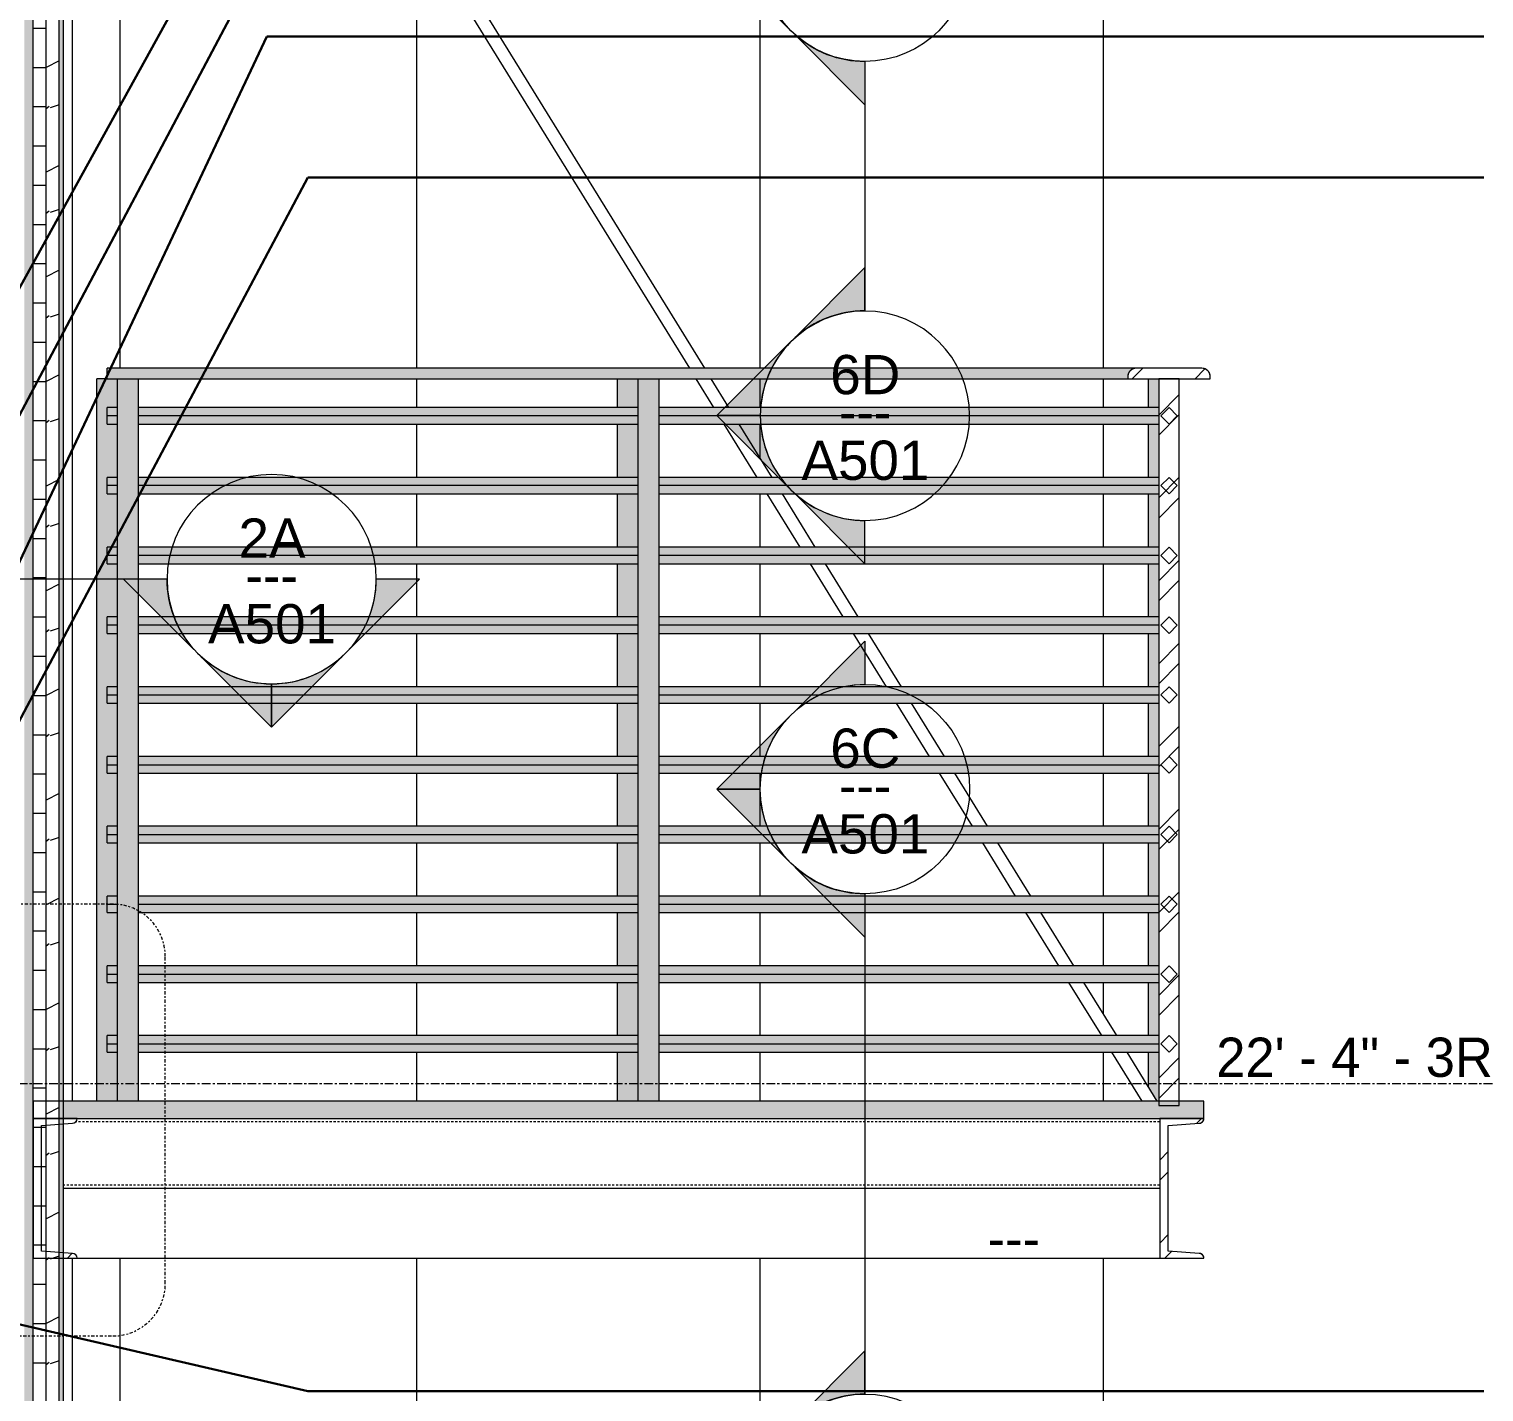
# Model space of a CAD drawing. Header units: inches. Extents: x 9847 to 10833, y -183 to 465.
# Drawn here: x 10506.2 to 10589.6, y 250.3 to 328.4 of the extents above; entities that cross this region are included whole.
import ezdxf

# ---------------------------------------------------------------- set-up
doc = ezdxf.new("R2010")
doc.units = ezdxf.units.IN
doc.header["$MEASUREMENT"] = 0
for name, pattern in [('Dash Dot 3_16_', [0.3125, 0.1875, -0.0625, 0, -0.0625]), ('Grid Line 1_2_', [0.875, 0.5, -0.125, 0.125, -0.125]), ('Hidden 1_8_', [0.1875, 0.125, -0.0625])]:
    doc.linetypes.add(name, pattern=pattern)
for name, color, linetype, lineweight in [('A-ANNO-SYMB', 150, 'Continuous', 9), ('A-ANNO-SYMB-1', 150, 'Dash Dot 3_16_', 9), ('A-FLOR-3', 192, 'Continuous', 9), ('A-FLOR-4', 55, 'Continuous', 9), ('A-FLOR-9', 23, 'Continuous', 18), ('A-FLOR-HRAL', 11, 'Continuous', 9), ('A-FLOR-HRAL-1', 55, 'Continuous', 9), ('A-FLOR-HRAL-2', 7, 'Continuous', 9), ('A-FLOR-HRAL-3', 9, 'Continuous', 9), ('A-FLOR-LEVL', 51, 'Continuous', 9), ('A-FLOR-LEVL-1', 51, 'Grid Line 1_2_', 9), ('A-GLAZ-CWMG-1', 55, 'Continuous', 9), ('A-WALL-1', 251, 'Continuous', 5), ('A-WALL-3', 55, 'Continuous', 9), ('A-WALL-5', 113, 'Continuous', 9), ('A-WALL-PATT-1', 55, 'Continuous', 9), ('A-WALL-PATT-2', 252, 'Continuous', 9), ('G-ANNO-SYMB', 111, 'Continuous', 9), ('G-ANNO-TEXT', 231, 'Continuous', 30), ('S-BEAM-1', 55, 'Continuous', 9), ('S-BEAM-5', 55, 'Hidden 1_8_', 9)]:
    doc.layers.add(name, color=color, linetype=linetype, lineweight=lineweight)
doc.styles.add('Arial', font='arial.ttf', dxfattribs={"height": 2.25})
doc.styles.add('Century Gothic', font='ufonts.com_century-gothic.ttf', dxfattribs={"height": 2.25})
pattern_1 = [(45, (11771.651, 72), (-2.375879, 2.375879), []), (45, (11771.651, 75.6), (-2.375879, 2.375879), [])]

# ---------------------------------------------------------------- blocks, each defined once
blk = doc.blocks.new('Rectangular Mullion - Profile_Polycarbonate_right-3296924-WALL SECTION - COURTYARD - WEST WALL - AT BALCONY')
at = {"layer": 'A-GLAZ-CWMG-1'}
for p, q in [((10851.389, 347.501), (10851.389, 267)), ((10854.139, 309), (10854.139, 347.501)), ((10851.389, 258), (10851.389, 237.25)), ((10854.139, 231.861), (10854.139, 258)), ((10851.389, 230.75), (10851.389, 228)), ((10854.139, 228), (10854.139, 230.435)), ((10854.139, 228), (10851.389, 228))]:
    blk.add_line(p, q, dxfattribs=at)
blk = doc.blocks.new('Railing - Baluster_01-2700443-WALL SECTION - COURTYARD - WEST WALL - AT BALCONY')
at = {"layer": 'A-FLOR-HRAL-3'}
h = blk.add_hatch(color=256, dxfattribs=at)
h.paths.add_polyline_path([(10882.652, 267), (10883.833, 267), (10883.833, 269.803), (10882.652, 269.803)], flags=0)
h.paths.add_polyline_path([(10883.833, 270.75), (10883.833, 273.803), (10882.652, 273.803), (10882.652, 270.75)], flags=0)
h.paths.add_polyline_path([(10882.652, 274.75), (10883.833, 274.75), (10883.833, 277.803), (10882.652, 277.803)], flags=0)
h.paths.add_polyline_path([(10882.652, 278.75), (10883.833, 278.75), (10883.833, 281.803), (10882.652, 281.803)], flags=0)
h.paths.add_polyline_path([(10882.652, 282.75), (10883.833, 282.75), (10883.833, 285.803), (10882.652, 285.803)], flags=0)
h.paths.add_polyline_path([(10883.833, 286.75), (10883.833, 289.803), (10882.652, 289.803), (10882.652, 286.75)], flags=0)
h.paths.add_polyline_path([(10882.652, 290.75), (10883.833, 290.75), (10883.833, 293.803), (10882.652, 293.803)], flags=0)
h.paths.add_polyline_path([(10882.652, 294.75), (10883.833, 294.75), (10883.833, 297.803), (10882.652, 297.803)], flags=0)
h.paths.add_polyline_path([(10882.652, 298.75), (10883.833, 298.75), (10883.833, 301.803), (10882.652, 301.803), (10882.652, 299.502)], flags=0)
h.paths.add_polyline_path([(10882.652, 302.75), (10883.833, 302.75), (10883.833, 305.803), (10882.652, 305.803), (10882.652, 304.341)], flags=0)
h.paths.add_polyline_path([(10882.652, 306.75), (10883.833, 306.75), (10883.833, 308.405), (10882.652, 308.405)], flags=0)
at = {"layer": 'A-FLOR-HRAL-1'}
for p, q in [((10882.652, 306.75), (10882.652, 308.405)), ((10882.652, 302.75), (10882.652, 305.803)), ((10882.652, 298.75), (10882.652, 301.803)), ((10882.652, 294.75), (10882.652, 297.803)), ((10882.652, 290.75), (10882.652, 293.803)), ((10882.652, 286.75), (10882.652, 289.803)), ((10882.652, 282.75), (10882.652, 285.803)), ((10882.652, 278.75), (10882.652, 281.803)), ((10882.652, 274.75), (10882.652, 277.803)), ((10882.652, 270.75), (10882.652, 273.803)), ((10882.652, 267), (10882.652, 269.803))]:
    blk.add_line(p, q, dxfattribs=at)
blk = doc.blocks.new('Railing - Baluster_01-V16-WALL SECTION - COURTYARD - WEST WALL - AT BALCONY')
at = {"layer": 'A-FLOR-HRAL-3'}
h = blk.add_hatch(color=256, dxfattribs=at)
h.paths.add_polyline_path([(10913.601, 267), (10913.687, 267), (10913.687, 269.803), (10913.096, 269.803), (10913.096, 267.818), (10913.562, 267.064)], flags=0)
h.paths.add_polyline_path([(10913.096, 270.75), (10913.687, 270.75), (10913.687, 273.803), (10913.096, 273.803)], flags=0)
h.paths.add_polyline_path([(10913.562, 274.75), (10913.687, 274.75), (10913.687, 277.803), (10913.096, 277.803), (10913.096, 274.75), (10913.511, 274.75)], flags=0)
h.paths.add_polyline_path([(10913.096, 278.75), (10913.687, 278.75), (10913.687, 281.803), (10913.096, 281.803), (10913.096, 280.146)], flags=0)
h.paths.add_polyline_path([(10913.096, 282.75), (10913.687, 282.75), (10913.687, 285.803), (10913.096, 285.803)], flags=0)
h.paths.add_polyline_path([(10913.687, 286.75), (10913.687, 289.803), (10913.096, 289.803), (10913.096, 286.75)], flags=0)
h.paths.add_polyline_path([(10913.687, 290.75), (10913.687, 293.803), (10913.096, 293.803), (10913.096, 290.75)], flags=0)
h.paths.add_polyline_path([(10913.096, 294.75), (10913.687, 294.75), (10913.687, 297.803), (10913.096, 297.803)], flags=0)
h.paths.add_polyline_path([(10913.687, 298.75), (10913.687, 301.803), (10913.096, 301.803), (10913.096, 298.75)], flags=0)
h.paths.add_polyline_path([(10913.096, 302.75), (10913.687, 302.75), (10913.687, 305.803), (10913.096, 305.803), (10913.096, 304.341)], flags=0)
h.paths.add_polyline_path([(10913.687, 306.75), (10913.687, 308.405), (10913.096, 308.405), (10913.096, 306.75), (10913.315, 306.75)], flags=0)
at = {"layer": 'A-FLOR-HRAL-1'}
for p, q in [((10913.096, 306.76), (10913.096, 308.405)), ((10913.096, 302.75), (10913.096, 305.803)), ((10913.096, 298.75), (10913.096, 301.803)), ((10913.096, 294.75), (10913.096, 297.803)), ((10913.096, 290.75), (10913.096, 293.803)), ((10913.096, 286.75), (10913.096, 289.803)), ((10913.096, 282.75), (10913.096, 285.803)), ((10913.096, 278.75), (10913.096, 281.803)), ((10913.096, 274.75), (10913.096, 277.803)), ((10913.096, 270.75), (10913.096, 273.803)), ((10913.096, 267.818), (10913.096, 269.803))]:
    blk.add_line(p, q, dxfattribs=at)
blk = doc.blocks.new('Railing - Baluster_01-V17-WALL SECTION - COURTYARD - WEST WALL - AT BALCONY')
at = {"layer": 'A-FLOR-HRAL-3'}
blk.add_hatch(color=256, dxfattribs=at).paths.add_polyline_path([(10853.389, 267), (10853.98, 267), (10853.98, 269.803), (10853.389, 269.803), (10853.389, 270.75), (10853.98, 270.75), (10853.98, 273.803), (10853.389, 273.803), (10853.389, 274.75), (10853.98, 274.75), (10853.98, 277.803), (10853.389, 277.803), (10853.389, 278.75), (10853.98, 278.75), (10853.98, 281.803), (10853.389, 281.803), (10853.389, 282.75), (10853.98, 282.75), (10853.98, 285.803), (10853.389, 285.803), (10853.389, 286.75), (10853.98, 286.75), (10853.98, 289.803), (10853.389, 289.803), (10853.389, 290.75), (10853.98, 290.75), (10853.98, 293.803), (10853.389, 293.803), (10853.389, 294.75), (10853.98, 294.75), (10853.98, 297.803), (10853.389, 297.803), (10853.389, 298.75), (10853.98, 298.75), (10853.98, 301.803), (10853.389, 301.803), (10853.389, 302.75), (10853.98, 302.75), (10853.98, 305.803), (10853.389, 305.803), (10853.389, 306.75), (10853.98, 306.76), (10853.98, 308.405), (10852.799, 308.405), (10852.799, 267)], flags=0)
at = {"layer": 'A-FLOR-HRAL-1'}
for p in [(10852.799, 267), (10853.389, 308.405)]:
    blk.add_line(p, (10852.799, 308.405), dxfattribs=at)
blk = doc.blocks.new('Railing - Railing-3282643-WALL SECTION - COURTYARD - WEST WALL - AT BALCONY')
at = {"layer": 'A-FLOR-HRAL-2'}
h = blk.add_hatch(color=256, dxfattribs=at)
h.paths.add_polyline_path([(10911.915, 308.528), (10912.048, 308.855), (10911.975, 308.755), (10911.93, 308.641)], flags=0)
h.paths.add_polyline_path([(10916.639, 308.528), (10916.623, 308.65), (10916.576, 308.764), (10916.501, 308.862), (10916.589, 308.65)], flags=0)
h.paths.add_polyline_path([(10912.053, 308.862), (10912.38, 308.999), (10912.258, 308.981), (10912.145, 308.932)], flags=0)
h.paths.add_polyline_path([(10916.501, 308.862), (10916.403, 308.937), (10916.289, 308.984), (10916.206, 308.984), (10916.32, 308.937)], flags=0)
at = {"layer": 'A-FLOR-HRAL-1'}
blk.add_open_spline([(10916.639, 308.528), (10916.639, 308.569), (10916.631, 308.631), (10916.605, 308.709), (10916.577, 308.764), (10916.549, 308.807), (10916.522, 308.839), (10916.494, 308.869), (10916.455, 308.903), (10916.412, 308.932), (10916.376, 308.952), (10916.338, 308.969), (10916.27, 308.992), (10916.209, 309), (10916.167, 309)], degree=3, knots=[0, 0, 0, 0, 0.166667, 0.25, 0.333333, 0.416667, 0.458333, 0.5, 0.583333, 0.666667, 0.708333, 0.75, 0.833333, 1, 1, 1, 1], dxfattribs=at)
for name in ['Railing - Baluster_01-V17-WALL SECTION - COURTYARD - WEST WALL - AT BALCONY', 'Railing - Baluster_01-2700443-WALL SECTION - COURTYARD - WEST WALL - AT BALCONY', 'Railing - Baluster_01-V16-WALL SECTION - COURTYARD - WEST WALL - AT BALCONY']:
    blk.add_blockref(name, (0, 0))
blk = doc.blocks.new('Railing - Baluster_01-V18-WALL SECTION - COURTYARD - WEST WALL - AT BALCONY')
at = {"layer": 'A-FLOR-HRAL-3'}
blk.add_hatch(color=256, dxfattribs=at).paths.add_polyline_path([(10853.98, 267), (10855.161, 267), (10855.161, 308.405), (10853.98, 308.405), (10853.98, 270.468)], flags=0)
at = {"layer": 'A-FLOR-HRAL-1'}
for p, q in [((10853.98, 267), (10853.98, 308.405)), ((10855.161, 308.405), (10855.161, 267))]:
    blk.add_line(p, q, dxfattribs=at)
blk = doc.blocks.new('Railing - Baluster_01-V19-WALL SECTION - COURTYARD - WEST WALL - AT BALCONY')
at = {"layer": 'A-FLOR-HRAL'}
h = blk.add_hatch(dxfattribs=at)
h.set_pattern_fill('FP_50', color=256, style=0, pattern_type=2)
h.set_pattern_definition(pattern_1)
h.paths.add_polyline_path([(10914.868, 267), (10914.868, 308.405), (10913.687, 308.405), (10913.687, 267), (10914.106, 267)], flags=0)
for p, q in [((10913.687, 308.405), (10913.687, 266.75)), ((10914.868, 308.405), (10913.687, 308.405)), ((10914.868, 266.75), (10914.868, 308.405)), ((10913.687, 266.75), (10914.868, 266.75))]:
    blk.add_line(p, q, dxfattribs=at)
blk = doc.blocks.new('Railing - Railing-3282816-WALL SECTION - COURTYARD - WEST WALL - AT BALCONY')
at = {"layer": 'A-FLOR-HRAL'}
h = blk.add_hatch(dxfattribs=at)
h.set_pattern_fill('FP_50', color=256, style=0, pattern_type=2)
h.set_pattern_definition(pattern_1)
h.paths.add_polyline_path([(10916.639, 308.405), (10916.639, 308.528), (10916.501, 308.862), (10916.167, 309), (10912.385, 308.999), (10912.051, 308.855), (10911.915, 308.528), (10911.915, 308.405), (10914.868, 308.405)], flags=0)
at = {"layer": 'A-FLOR-HRAL-2'}
for points in [[(10911.915, 308.528), (10911.931, 308.65), (10911.978, 308.764), (10912.053, 308.862), (10912.151, 308.937), (10912.265, 308.984), (10912.387, 309), (10853.389, 309), (10853.389, 308.528), (10911.247, 308.528)], [(10887.429, 308.405), (10911.915, 308.405), (10911.915, 308.528), (10853.389, 308.528), (10853.389, 308.405), (10887.367, 308.405)]]:
    blk.add_hatch(color=256, dxfattribs=at).paths.add_polyline_path(points, flags=0)
h = blk.add_hatch(color=256, dxfattribs=at)
h.paths.add_polyline_path([(10855.161, 306.277), (10883.833, 306.277), (10883.833, 306.75), (10855.161, 306.75)], flags=0)
h.paths.add_polyline_path([(10853.389, 306.277), (10853.98, 306.277), (10853.98, 306.75), (10853.389, 306.75)], flags=0)
h.paths.add_polyline_path([(10913.687, 306.277), (10913.687, 306.75), (10885.014, 306.75), (10885.014, 306.277), (10913.315, 306.277)], flags=0)
h = blk.add_hatch(color=256, dxfattribs=at)
h.paths.add_polyline_path([(10913.315, 305.803), (10913.687, 305.803), (10913.687, 306.277), (10885.014, 306.277), (10885.014, 305.803), (10913.096, 305.803)], flags=0)
h.paths.add_polyline_path([(10853.389, 305.803), (10853.98, 305.803), (10853.98, 306.277), (10853.389, 306.277)], flags=0)
h.paths.add_polyline_path([(10856.018, 305.803), (10883.833, 305.803), (10883.833, 306.277), (10855.161, 306.277), (10855.161, 305.803)], flags=0)
h = blk.add_hatch(color=256, dxfattribs=at)
h.paths.add_polyline_path([(10891.813, 302.277), (10913.687, 302.277), (10913.687, 302.75), (10885.014, 302.75), (10885.014, 302.277), (10891.808, 302.277)], flags=0)
h.paths.add_polyline_path([(10853.98, 302.277), (10853.98, 302.75), (10853.389, 302.75), (10853.389, 302.277)], flags=0)
h.paths.add_polyline_path([(10860.11, 302.277), (10883.833, 302.277), (10883.833, 302.75), (10855.161, 302.75), (10855.161, 302.277)], flags=0)
h = blk.add_hatch(color=256, dxfattribs=at)
h.paths.add_polyline_path([(10892.106, 301.803), (10913.687, 301.803), (10913.687, 302.277), (10885.014, 302.277), (10885.014, 301.803), (10892.1, 301.803)], flags=0)
h.paths.add_polyline_path([(10853.389, 301.803), (10853.98, 301.803), (10853.98, 302.277), (10853.389, 302.277)], flags=0)
h.paths.add_polyline_path([(10860.11, 301.803), (10883.833, 301.803), (10883.833, 302.277), (10855.161, 302.277), (10855.161, 301.803)], flags=0)
h = blk.add_hatch(color=256, dxfattribs=at)
h.paths.add_polyline_path([(10893.695, 298.277), (10913.687, 298.277), (10913.687, 298.75), (10885.014, 298.75), (10885.014, 298.277), (10893.623, 298.277)], flags=0)
h.paths.add_polyline_path([(10853.98, 298.277), (10853.98, 298.75), (10853.389, 298.75), (10853.389, 298.277)], flags=0)
h.paths.add_polyline_path([(10860.11, 298.277), (10883.833, 298.277), (10883.833, 298.75), (10855.161, 298.75), (10855.161, 298.277)], flags=0)
h = blk.add_hatch(color=256, dxfattribs=at)
h.paths.add_polyline_path([(10893.988, 297.803), (10913.687, 297.803), (10913.687, 298.277), (10885.014, 298.277), (10885.014, 297.803), (10893.915, 297.803)], flags=0)
h.paths.add_polyline_path([(10853.389, 297.803), (10853.98, 297.803), (10853.98, 298.277), (10853.389, 298.277)], flags=0)
h.paths.add_polyline_path([(10860.11, 297.803), (10883.833, 297.803), (10883.833, 298.277), (10855.161, 298.277), (10855.161, 297.803)], flags=0)
h = blk.add_hatch(color=256, dxfattribs=at)
h.paths.add_polyline_path([(10896.17, 294.277), (10913.687, 294.277), (10913.687, 294.75), (10885.014, 294.75), (10885.014, 294.277), (10896.093, 294.277)], flags=0)
h.paths.add_polyline_path([(10853.389, 294.277), (10853.98, 294.277), (10853.98, 294.75), (10853.389, 294.75)], flags=0)
h.paths.add_polyline_path([(10860.11, 294.277), (10883.833, 294.277), (10883.833, 294.75), (10855.161, 294.75), (10855.161, 294.277)], flags=0)
h = blk.add_hatch(color=256, dxfattribs=at)
h.paths.add_polyline_path([(10896.463, 293.803), (10913.687, 293.803), (10913.687, 294.277), (10885.014, 294.277), (10885.014, 293.803), (10896.386, 293.803)], flags=0)
h.paths.add_polyline_path([(10853.98, 293.803), (10853.98, 294.277), (10853.389, 294.277), (10853.389, 293.803)], flags=0)
h.paths.add_polyline_path([(10860.11, 293.803), (10883.833, 293.803), (10883.833, 294.277), (10855.161, 294.277), (10855.161, 293.803)], flags=0)
h = blk.add_hatch(color=256, dxfattribs=at)
h.paths.add_polyline_path([(10898.645, 290.277), (10913.687, 290.277), (10913.687, 290.75), (10885.014, 290.75), (10885.014, 290.277), (10898.564, 290.277)], flags=0)
h.paths.add_polyline_path([(10853.98, 290.277), (10853.98, 290.75), (10853.389, 290.75), (10853.389, 290.277)], flags=0)
h.paths.add_polyline_path([(10860.11, 290.277), (10883.833, 290.277), (10883.833, 290.75), (10855.161, 290.75), (10855.161, 290.277)], flags=0)
h = blk.add_hatch(color=256, dxfattribs=at)
h.paths.add_polyline_path([(10855.161, 289.803), (10883.833, 289.803), (10883.833, 290.277), (10855.161, 290.277), (10855.161, 289.824)], flags=0)
h.paths.add_polyline_path([(10913.687, 289.803), (10913.687, 290.277), (10885.014, 290.277), (10885.014, 289.803), (10913.096, 289.803)], flags=0)
h.paths.add_polyline_path([(10853.389, 289.803), (10853.98, 289.803), (10853.98, 290.277), (10853.389, 290.277), (10853.389, 289.824)], flags=0)
h = blk.add_hatch(color=256, dxfattribs=at)
h.paths.add_polyline_path([(10901.119, 286.277), (10913.687, 286.277), (10913.687, 286.75), (10885.014, 286.75), (10885.014, 286.277), (10901.034, 286.277)], flags=0)
h.paths.add_polyline_path([(10853.98, 286.277), (10853.98, 286.75), (10853.389, 286.75), (10853.389, 286.277)], flags=0)
h.paths.add_polyline_path([(10860.11, 286.277), (10883.833, 286.277), (10883.833, 286.75), (10855.161, 286.75), (10855.161, 286.277)], flags=0)
h = blk.add_hatch(color=256, dxfattribs=at)
h.paths.add_polyline_path([(10901.412, 285.803), (10913.687, 285.803), (10913.687, 286.277), (10885.014, 286.277), (10885.014, 285.803), (10901.327, 285.803)], flags=0)
h.paths.add_polyline_path([(10853.389, 285.803), (10853.98, 285.803), (10853.98, 286.277), (10853.389, 286.277)], flags=0)
h.paths.add_polyline_path([(10860.11, 285.803), (10883.833, 285.803), (10883.833, 286.277), (10855.161, 286.277), (10855.161, 285.803)], flags=0)
h = blk.add_hatch(color=256, dxfattribs=at)
h.paths.add_polyline_path([(10913.096, 282.277), (10913.687, 282.277), (10913.687, 282.75), (10885.014, 282.75), (10885.014, 282.277), (10909.223, 282.277)], flags=0)
h.paths.add_polyline_path([(10855.161, 282.277), (10883.833, 282.277), (10883.833, 282.75), (10855.161, 282.75)], flags=0)
h.paths.add_polyline_path([(10853.98, 282.277), (10853.98, 282.75), (10853.389, 282.75), (10853.389, 282.277)], flags=0)
h = blk.add_hatch(color=256, dxfattribs=at)
h.paths.add_polyline_path([(10913.687, 281.803), (10913.687, 282.277), (10885.014, 282.277), (10885.014, 281.803), (10913.096, 281.803)], flags=0)
h.paths.add_polyline_path([(10855.161, 281.803), (10883.833, 281.803), (10883.833, 282.277), (10855.161, 282.277)], flags=0)
h.paths.add_polyline_path([(10853.389, 281.803), (10853.98, 281.803), (10853.98, 282.277), (10853.389, 282.277)], flags=0)
h = blk.add_hatch(color=256, dxfattribs=at)
h.paths.add_polyline_path([(10906.069, 278.277), (10913.687, 278.277), (10913.687, 278.75), (10885.014, 278.75), (10885.014, 278.277), (10905.975, 278.277)], flags=0)
h.paths.add_polyline_path([(10853.389, 278.277), (10853.98, 278.277), (10853.98, 278.75), (10853.389, 278.75)], flags=0)
h.paths.add_polyline_path([(10860.11, 278.277), (10883.833, 278.277), (10883.833, 278.75), (10855.161, 278.75), (10855.161, 278.277)], flags=0)
h = blk.add_hatch(color=256, dxfattribs=at)
h.paths.add_polyline_path([(10913.096, 277.803), (10913.687, 277.803), (10913.687, 278.277), (10885.014, 278.277), (10885.014, 277.803), (10909.223, 277.803)], flags=0)
h.paths.add_polyline_path([(10855.161, 277.803), (10883.833, 277.803), (10883.833, 278.277), (10855.161, 278.277)], flags=0)
h.paths.add_polyline_path([(10853.389, 277.803), (10853.98, 277.803), (10853.98, 278.277), (10853.389, 278.277)], flags=0)
h = blk.add_hatch(color=256, dxfattribs=at)
h.paths.add_polyline_path([(10909.092, 274.277), (10913.687, 274.277), (10913.687, 274.75), (10885.014, 274.75), (10885.014, 274.277), (10909.088, 274.277)], flags=0)
h.paths.add_polyline_path([(10853.98, 274.277), (10853.98, 274.75), (10853.389, 274.75), (10853.389, 274.277)], flags=0)
h.paths.add_polyline_path([(10860.11, 274.277), (10883.833, 274.277), (10883.833, 274.75), (10855.161, 274.75), (10855.161, 274.277)], flags=0)
h = blk.add_hatch(color=256, dxfattribs=at)
h.paths.add_polyline_path([(10909.263, 273.803), (10913.687, 273.803), (10913.687, 274.277), (10885.014, 274.277), (10885.014, 273.803), (10909.223, 273.803)], flags=0)
h.paths.add_polyline_path([(10853.389, 273.803), (10853.98, 273.803), (10853.98, 274.277), (10853.389, 274.277)], flags=0)
h.paths.add_polyline_path([(10860.11, 273.803), (10883.833, 273.803), (10883.833, 274.277), (10855.161, 274.277), (10855.161, 273.803)], flags=0)
h = blk.add_hatch(color=256, dxfattribs=at)
h.paths.add_polyline_path([(10911.353, 270.277), (10913.687, 270.277), (10913.687, 270.75), (10885.014, 270.75), (10885.014, 270.277), (10911.251, 270.277)], flags=0)
h.paths.add_polyline_path([(10853.389, 270.277), (10853.98, 270.277), (10853.98, 270.75), (10853.389, 270.75), (10853.389, 270.468)], flags=0)
h.paths.add_polyline_path([(10860.11, 270.277), (10883.833, 270.277), (10883.833, 270.75), (10855.161, 270.75), (10855.161, 270.277)], flags=0)
h = blk.add_hatch(color=256, dxfattribs=at)
h.paths.add_polyline_path([(10913.687, 269.803), (10913.687, 270.277), (10885.014, 270.277), (10885.014, 269.803), (10913.315, 269.803)], flags=0)
h.paths.add_polyline_path([(10853.389, 269.803), (10853.98, 269.803), (10853.98, 270.277), (10853.389, 270.277)], flags=0)
h.paths.add_polyline_path([(10860.11, 269.803), (10883.833, 269.803), (10883.833, 270.277), (10855.161, 270.277), (10855.161, 269.803)], flags=0)
at = {"layer": 'A-FLOR-HRAL'}
for p, q in [((10916.167, 309), (10912.387, 309)), ((10911.915, 308.528), (10911.915, 308.405)), ((10911.915, 308.405), (10916.639, 308.405)), ((10916.639, 308.405), (10916.639, 308.528)), ((10914.277, 306.75), (10913.804, 306.277)), ((10913.804, 306.277), (10914.277, 305.803)), ((10914.75, 306.277), (10914.277, 306.75)), ((10914.277, 305.803), (10914.75, 306.277)), ((10914.277, 302.75), (10913.804, 302.277)), ((10913.804, 302.277), (10914.277, 301.803)), ((10914.75, 302.277), (10914.277, 302.75)), ((10914.277, 301.803), (10914.75, 302.277)), ((10914.277, 298.75), (10913.804, 298.277)), ((10914.75, 298.277), (10914.277, 298.75)), ((10913.804, 298.277), (10914.277, 297.803)), ((10914.277, 297.803), (10914.75, 298.277)), ((10914.277, 294.75), (10913.804, 294.277)), ((10914.75, 294.277), (10914.277, 294.75)), ((10913.804, 294.277), (10914.277, 293.803)), ((10914.277, 293.803), (10914.75, 294.277)), ((10914.277, 290.75), (10913.804, 290.277)), ((10914.75, 290.277), (10914.277, 290.75)), ((10913.804, 290.277), (10914.277, 289.803)), ((10914.277, 289.803), (10914.75, 290.277)), ((10914.277, 286.75), (10913.804, 286.277)), ((10913.804, 286.277), (10914.277, 285.803)), ((10914.75, 286.277), (10914.277, 286.75)), ((10914.277, 285.803), (10914.75, 286.277)), ((10914.277, 282.75), (10913.804, 282.277)), ((10913.804, 282.277), (10914.277, 281.803)), ((10914.75, 282.277), (10914.277, 282.75)), ((10914.277, 281.803), (10914.75, 282.277)), ((10914.277, 278.75), (10913.804, 278.277)), ((10914.75, 278.277), (10914.277, 278.75)), ((10913.804, 278.277), (10914.277, 277.803)), ((10914.277, 277.803), (10914.75, 278.277)), ((10914.277, 274.75), (10913.804, 274.277)), ((10914.75, 274.277), (10914.277, 274.75)), ((10913.804, 274.277), (10914.277, 273.803)), ((10914.277, 273.803), (10914.75, 274.277)), ((10914.277, 270.75), (10913.804, 270.277)), ((10913.804, 270.277), (10914.277, 269.803)), ((10914.75, 270.277), (10914.277, 270.75)), ((10914.277, 269.803), (10914.75, 270.277))]:
    blk.add_line(p, q, dxfattribs=at)
for centre, start, end in [((10912.387, 308.528), 90, 180), ((10916.167, 308.528), 0, 90)]:
    blk.add_arc(centre, 0.472, start, end, dxfattribs=at)
at = {"layer": 'A-FLOR-HRAL-1'}
for p, q in [((10912.387, 309), (10853.389, 309)), ((10853.389, 308.528), (10853.389, 309)), ((10853.389, 308.405), (10853.389, 308.528)), ((10853.389, 308.405), (10911.915, 308.405)), ((10853.98, 306.75), (10853.389, 306.75)), ((10853.389, 306.277), (10853.389, 306.75)), ((10853.98, 306.277), (10853.389, 306.277)), ((10853.389, 305.803), (10853.389, 306.277)), ((10883.833, 306.75), (10855.161, 306.75)), ((10883.833, 306.277), (10855.161, 306.277)), ((10913.687, 306.75), (10885.014, 306.75)), ((10913.687, 306.277), (10885.014, 306.277)), ((10853.389, 305.803), (10853.98, 305.803)), ((10855.161, 305.803), (10883.833, 305.803)), ((10885.014, 305.803), (10913.687, 305.803)), ((10853.98, 302.75), (10853.389, 302.75)), ((10853.389, 302.277), (10853.389, 302.75)), ((10853.98, 302.277), (10853.389, 302.277)), ((10853.389, 301.803), (10853.389, 302.277)), ((10883.833, 302.75), (10855.161, 302.75)), ((10883.833, 302.277), (10855.161, 302.277)), ((10913.687, 302.75), (10885.014, 302.75)), ((10913.687, 302.277), (10885.014, 302.277)), ((10853.389, 301.803), (10853.98, 301.803)), ((10855.161, 301.803), (10883.833, 301.803)), ((10885.014, 301.803), (10913.687, 301.803)), ((10853.98, 298.75), (10853.389, 298.75)), ((10853.389, 298.277), (10853.389, 298.75)), ((10883.833, 298.75), (10855.161, 298.75)), ((10913.687, 298.75), (10885.014, 298.75)), ((10853.98, 298.277), (10853.389, 298.277)), ((10853.389, 297.803), (10853.389, 298.277)), ((10853.389, 297.803), (10853.98, 297.803)), ((10883.833, 298.277), (10855.161, 298.277)), ((10855.161, 297.803), (10883.833, 297.803)), ((10913.687, 298.277), (10885.014, 298.277)), ((10885.014, 297.803), (10913.687, 297.803)), ((10853.98, 294.75), (10853.389, 294.75)), ((10853.389, 294.277), (10853.389, 294.75)), ((10883.833, 294.75), (10855.161, 294.75)), ((10913.687, 294.75), (10885.014, 294.75)), ((10853.98, 294.277), (10853.389, 294.277)), ((10853.389, 293.803), (10853.389, 294.277)), ((10853.389, 293.803), (10853.98, 293.803)), ((10883.833, 294.277), (10855.161, 294.277)), ((10855.161, 293.803), (10883.833, 293.803)), ((10913.687, 294.277), (10885.014, 294.277)), ((10885.014, 293.803), (10913.687, 293.803)), ((10853.98, 290.75), (10853.389, 290.75)), ((10853.389, 290.277), (10853.389, 290.75)), ((10883.833, 290.75), (10855.161, 290.75)), ((10913.687, 290.75), (10885.014, 290.75)), ((10853.389, 290.277), (10853.98, 290.277)), ((10853.389, 289.803), (10853.389, 290.277)), ((10853.389, 289.803), (10853.98, 289.803)), ((10855.161, 290.277), (10883.833, 290.277)), ((10855.161, 289.803), (10883.833, 289.803)), ((10885.014, 290.277), (10913.687, 290.277)), ((10885.014, 289.803), (10913.687, 289.803)), ((10853.98, 286.75), (10853.389, 286.75)), ((10853.389, 286.277), (10853.389, 286.75)), ((10853.389, 286.277), (10853.98, 286.277)), ((10853.389, 285.803), (10853.389, 286.277)), ((10883.833, 286.75), (10855.161, 286.75)), ((10855.161, 286.277), (10883.833, 286.277)), ((10913.687, 286.75), (10885.014, 286.75)), ((10885.014, 286.277), (10913.687, 286.277)), ((10853.389, 285.803), (10853.98, 285.803)), ((10855.161, 285.803), (10883.833, 285.803)), ((10885.014, 285.803), (10913.687, 285.803)), ((10853.98, 282.75), (10853.389, 282.75)), ((10853.389, 282.277), (10853.389, 282.75)), ((10853.389, 282.277), (10853.98, 282.277)), ((10853.389, 281.803), (10853.389, 282.277)), ((10883.833, 282.75), (10855.161, 282.75)), ((10855.161, 282.277), (10883.833, 282.277)), ((10913.687, 282.75), (10885.014, 282.75)), ((10885.014, 282.277), (10913.687, 282.277)), ((10853.389, 281.803), (10853.98, 281.803)), ((10855.161, 281.803), (10883.833, 281.803)), ((10885.014, 281.803), (10913.687, 281.803)), ((10853.98, 278.75), (10853.389, 278.75)), ((10853.389, 278.277), (10853.389, 278.75)), ((10883.833, 278.75), (10855.161, 278.75)), ((10913.687, 278.75), (10885.014, 278.75)), ((10853.389, 278.277), (10853.98, 278.277)), ((10853.389, 277.803), (10853.389, 278.277)), ((10853.389, 277.803), (10853.98, 277.803)), ((10855.161, 278.277), (10883.833, 278.277)), ((10855.161, 277.803), (10883.833, 277.803)), ((10885.014, 278.277), (10913.687, 278.277)), ((10885.014, 277.803), (10913.687, 277.803)), ((10853.98, 274.75), (10853.389, 274.75)), ((10853.389, 274.277), (10853.389, 274.75)), ((10883.833, 274.75), (10855.161, 274.75)), ((10913.687, 274.75), (10885.014, 274.75)), ((10853.389, 274.277), (10853.98, 274.277)), ((10853.389, 273.803), (10853.389, 274.277)), ((10853.389, 273.803), (10853.98, 273.803)), ((10855.161, 274.277), (10883.833, 274.277)), ((10855.161, 273.803), (10883.833, 273.803)), ((10885.014, 274.277), (10913.687, 274.277)), ((10885.014, 273.803), (10913.687, 273.803)), ((10853.98, 270.75), (10853.389, 270.75)), ((10853.389, 270.277), (10853.389, 270.75)), ((10853.389, 270.277), (10853.98, 270.277)), ((10853.389, 269.803), (10853.389, 270.277)), ((10883.833, 270.75), (10855.161, 270.75)), ((10855.161, 270.277), (10883.833, 270.277)), ((10913.687, 270.75), (10885.014, 270.75)), ((10885.014, 270.277), (10913.687, 270.277)), ((10853.389, 269.803), (10853.98, 269.803)), ((10855.161, 269.803), (10883.833, 269.803)), ((10885.014, 269.803), (10913.687, 269.803))]:
    blk.add_line(p, q, dxfattribs=at)
for points, knots in [([(10912.387, 309), (10912.346, 309), (10912.284, 308.992), (10912.206, 308.965), (10912.16, 308.942), (10912.125, 308.921), (10912.091, 308.897), (10912.06, 308.869), (10912.032, 308.839), (10912.006, 308.807), (10911.977, 308.764), (10911.95, 308.709), (10911.923, 308.631), (10911.915, 308.569), (10911.915, 308.528)], [0, 0, 0, 0, 0.166667, 0.25, 0.333333, 0.375, 0.416667, 0.5, 0.541667, 0.583333, 0.666667, 0.75, 0.833333, 1, 1, 1, 1]), ([(10916.639, 308.528), (10916.639, 308.569), (10916.631, 308.631), (10916.605, 308.709), (10916.577, 308.764), (10916.549, 308.807), (10916.522, 308.839), (10916.494, 308.869), (10916.455, 308.903), (10916.412, 308.932), (10916.376, 308.952), (10916.338, 308.969), (10916.27, 308.992), (10916.208, 309), (10916.167, 309)], [0, 0, 0, 0, 0.166667, 0.25, 0.333333, 0.416667, 0.458333, 0.5, 0.583333, 0.666667, 0.708333, 0.75, 0.833333, 1, 1, 1, 1])]:
    blk.add_open_spline(points, degree=3, knots=knots, dxfattribs=at)
for name, p in [('Railing - Baluster_01-V18-WALL SECTION - COURTYARD - WEST WALL - AT BALCONY', (0, 0)), ('Railing - Baluster_01-V18-WALL SECTION - COURTYARD - WEST WALL - AT BALCONY', (29.853, 0)), ('Railing - Baluster_01-V19-WALL SECTION - COURTYARD - WEST WALL - AT BALCONY', (0, 0))]:
    blk.add_blockref(name, p)
blk = doc.blocks.new('Walls 70 - Walls 1-3282770-WALL SECTION - COURTYARD - WEST WALL - AT BALCONY')
at = {"layer": 'S-BEAM-1'}
for p, q in [((10852.02, 369.25), (10850.889, 369.25)), ((10852.02, 369.25), (10852.02, 366)), ((10887.661, 309), (10852.02, 366.706)), ((10852.02, 366), (10852.02, 362.75)), ((10852.02, 365.278), (10886.779, 309)), ((10850.889, 362.75), (10852.02, 362.75)), ((10887.147, 308.405), (10888.163, 306.76)), ((10889.044, 306.76), (10888.028, 308.405)), ((10888.759, 305.794), (10890.64, 302.75)), ((10891.521, 302.75), (10889.635, 305.803)), ((10891.224, 301.803), (10893.11, 298.75)), ((10893.992, 298.75), (10892.106, 301.803)), ((10893.695, 297.803), (10895.581, 294.75)), ((10896.462, 294.75), (10894.576, 297.803)), ((10896.165, 293.803), (10898.051, 290.75)), ((10898.933, 290.75), (10897.047, 293.803)), ((10898.636, 289.803), (10900.522, 286.75)), ((10901.403, 286.75), (10899.517, 289.803)), ((10901.106, 285.803), (10902.992, 282.75)), ((10903.874, 282.75), (10901.988, 285.803)), ((10903.577, 281.803), (10905.463, 278.75)), ((10906.344, 278.75), (10904.458, 281.803)), ((10906.047, 277.803), (10907.933, 274.75)), ((10908.815, 274.75), (10906.929, 277.803)), ((10908.518, 273.803), (10910.404, 270.75)), ((10911.285, 270.75), (10909.399, 273.803)), ((10910.988, 269.803), (10912.72, 267)), ((10913.601, 267), (10911.87, 269.803))]:
    blk.add_line(p, q, dxfattribs=at)
blk = doc.blocks.new('Walls 71 - Walls 3-3282785-WALL SECTION - COURTYARD - WEST WALL - AT BALCONY')
at = {"layer": 'A-WALL-PATT-2'}
h = blk.add_hatch(dxfattribs=at)
h.set_pattern_fill('FP_50', color=256, style=0, pattern_type=2)
h.set_pattern_definition(pattern_1)
h.paths.add_polyline_path([(10851.671, 258), (10851.591, 258.193), (10851.398, 258.273), (10850.889, 258.307), (10850.889, 258), (10851.452, 258)], flags=0)
h.paths.add_polyline_path([(10850.889, 265.693), (10851.398, 265.727), (10851.591, 265.807), (10851.671, 266), (10850.889, 265.998), (10850.889, 265.851)], flags=0)
h = blk.add_hatch(dxfattribs=at)
h.set_pattern_fill('FP_50', color=256, style=0, pattern_type=2)
h.set_pattern_definition(pattern_1)
h.paths.add_polyline_path([(10914.234, 258), (10916.277, 258), (10916.197, 258.193), (10916.004, 258.273), (10914.234, 258.391), (10914.234, 265.609), (10916.004, 265.727), (10916.197, 265.807), (10916.277, 266), (10913.746, 266), (10913.746, 258)], flags=0)
at = {"layer": 'A-WALL-3'}
blk.add_line((10851.671, 258), (10913.746, 258), dxfattribs=at)
for points, knots in [([(10916.004, 265.727), (10916.028, 265.727), (10916.064, 265.732), (10916.109, 265.747), (10916.136, 265.76), (10916.156, 265.773), (10916.175, 265.787), (10916.193, 265.802), (10916.21, 265.82), (10916.225, 265.838), (10916.241, 265.863), (10916.257, 265.895), (10916.272, 265.94), (10916.277, 265.976), (10916.277, 266)], [0, 0, 0, 0, 0.166667, 0.25, 0.333333, 0.375, 0.416667, 0.5, 0.541667, 0.583333, 0.666667, 0.75, 0.833333, 1, 1, 1, 1]), ([(10916.277, 258), (10916.277, 258.024), (10916.272, 258.06), (10916.257, 258.105), (10916.241, 258.137), (10916.225, 258.162), (10916.21, 258.18), (10916.193, 258.198), (10916.171, 258.217), (10916.146, 258.234), (10916.125, 258.245), (10916.103, 258.255), (10916.064, 258.268), (10916.028, 258.273), (10916.004, 258.273)], [0, 0, 0, 0, 0.166667, 0.25, 0.333333, 0.416667, 0.458333, 0.5, 0.583333, 0.666667, 0.708333, 0.75, 0.833333, 1, 1, 1, 1])]:
    blk.add_open_spline(points, degree=3, knots=knots, dxfattribs=at)
at = {"layer": 'A-WALL-5'}
for p, q in [((10851.671, 266), (10849.139, 266)), ((10849.139, 266), (10849.139, 258)), ((10849.628, 265.609), (10851.398, 265.727)), ((10849.628, 258.391), (10849.628, 265.609)), ((10916.277, 266), (10913.746, 266)), ((10913.746, 266), (10913.746, 258)), ((10914.234, 265.609), (10916.004, 265.727)), ((10914.234, 258.391), (10914.234, 265.609)), ((10849.139, 258), (10851.671, 258)), ((10851.398, 258.273), (10849.628, 258.391)), ((10913.746, 258), (10916.277, 258)), ((10916.004, 258.273), (10914.234, 258.391))]:
    blk.add_line(p, q, dxfattribs=at)
for centre, start, end in [((10851.398, 266), 270, 0), ((10916.004, 266), 270, 0), ((10851.398, 258), 0, 90), ((10916.004, 258), 0, 90)]:
    blk.add_arc(centre, 0.273, start, end, dxfattribs=at)
blk = doc.blocks.new('CISC HSS Rectangular_CSA G40_21_ - HS102x51x4_8-3284483-WALL SECTION - COURTYARD - WEST WALL - AT BALCONY')
at = {"layer": 'S-BEAM-1'}
for p, q in [((10913.746, 265.63), (10913.746, 265.624)), ((10850.889, 262), (10913.746, 262))]:
    blk.add_line(p, q, dxfattribs=at)
at = {"layer": 'S-BEAM-5'}
for p, q in [((10913.746, 265.812), (10851.593, 265.812)), ((10913.746, 262.188), (10850.889, 262.188))]:
    blk.add_line(p, q, dxfattribs=at)
blk = doc.blocks.new('Section - Callout Head-565430-WALL SECTION - COURTYARD - WEST WALL - AT BALCONY')
at = {"layer": 'A-ANNO-SYMB', "insert": (10903.873, 260.256), "char_height": 2.25, "width": 3.86325, "attachment_point": 1, "style": 'Century Gothic'}
blk.add_mtext('---', dxfattribs=at)
blk = doc.blocks.new('Section - Section Head - Filled-22785-WALL SECTION - COURTYARD - WEST WALL - AT BALCONY')
at = {"layer": 'G-ANNO-SYMB'}
h = blk.add_hatch(color=256, dxfattribs=at)
edge = h.paths.add_edge_path(flags=0)
edge.add_line((10892.814, 248.652), (10896.84, 252.678))
edge.add_line((10896.84, 252.678), (10896.84, 250.2))
edge.add_arc((10896.84, 244.193), 6.008, 90, 132.0784)
h = blk.add_hatch(color=256, dxfattribs=at)
edge = h.paths.add_edge_path(flags=0)
edge.add_arc((10896.84, 244.193), 6, 135, 180)
edge.add_line((10890.84, 244.193), (10888.355, 244.193))
edge.add_line((10888.355, 244.193), (10892.598, 248.435))
h = blk.add_hatch(color=256, dxfattribs=at)
edge = h.paths.add_edge_path(flags=0)
edge.add_line((10892.598, 239.95), (10888.355, 244.193))
edge.add_line((10888.355, 244.193), (10890.84, 244.193))
edge.add_arc((10896.84, 244.193), 6, 180, 225)
h = blk.add_hatch(color=256, dxfattribs=at)
edge = h.paths.add_edge_path(flags=0)
edge.add_arc((10896.84, 244.193), 6.008, 227.9216, 270)
edge.add_line((10896.84, 238.185), (10896.84, 235.707))
edge.add_line((10896.84, 235.707), (10892.814, 239.733))
for p, q in [((10896.84, 252.678), (10892.814, 248.652)), ((10896.84, 250.2), (10896.84, 252.678)), ((10892.598, 248.435), (10888.355, 244.193)), ((10890.84, 244.193), (10888.355, 244.193)), ((10888.355, 244.193), (10892.598, 239.95)), ((10888.355, 244.193), (10890.84, 244.193)), ((10892.814, 239.733), (10896.84, 235.707)), ((10896.84, 235.707), (10896.84, 238.185))]:
    blk.add_line(p, q, dxfattribs=at)
for centre, radius, start, end in [((10896.84, 244.185), 6, 90, 270), ((10896.84, 244.193), 6.008, 90, 132.0784), ((10896.84, 244.185), 6, 270, 90), ((10896.84, 244.193), 6, 135, 180), ((10896.84, 244.193), 6, 180, 225), ((10896.84, 244.193), 6.008, 227.9216, 270)]:
    blk.add_arc(centre, radius, start, end, dxfattribs=at)

msp = doc.modelspace()

# ---------------------------------------------------------------- hatches: boundary and pattern name
at = {"layer": 'A-FLOR-9'}
msp.add_hatch(color=256, dxfattribs=at).paths.add_polyline_path([(10571.12578, 266), (10573.5332, 266), (10573.5332, 267), (10507.89541, 267), (10507.89541, 266), (10571.06682, 266)], flags=0)
at = {"layer": 'A-WALL-1'}
h = msp.add_hatch(color=256, dxfattribs=at)
h.paths.add_polyline_path([(10508.14541, 109.25), (10508.14541, 266), (10507.89541, 266), (10507.89541, 109.25)], flags=0)
h.paths.add_polyline_path([(10508.14541, 267), (10508.14541, 349.5), (10507.89541, 349.5), (10507.89541, 267), (10508.05929, 267)], flags=0)
at = {"layer": 'A-WALL-PATT-1'}
h = msp.add_hatch(dxfattribs=at)
h.set_pattern_fill('FP_46', color=256, style=0, pattern_type=2)
h.set_pattern_definition([(90, (10528.393, 268), (-19.685, 1e-15), [24, 0, 0, 0])])
h.paths.add_polyline_path([(10512.08156, 230.75), (10582.84942, 230.75), (10582.84942, 346), (10522.06464, 346), (10544.91691, 309), (10573.42297, 309), (10573.54524, 308.9839), (10573.65919, 308.9367), (10573.75703, 308.86163), (10573.83211, 308.76378), (10573.87931, 308.64984), (10573.89541, 308.52756), (10573.89541, 308.40484), (10572.12375, 308.40484), (10572.12375, 267), (10573.5332, 267), (10573.52716, 265.98542), (10573.45324, 265.80696), (10573.2602, 265.727), (10571.49023, 265.60937), (10571.49023, 258.39062), (10573.2602, 258.273), (10573.45324, 258.19304), (10573.5332, 258), (10511.39541, 258), (10511.39541, 231.86094), (10511.45995, 231.75644)], flags=0)
h.paths.add_polyline_path([(10569.97581, 267), (10568.2443, 269.80348), (10542.27041, 269.80348), (10542.27041, 267), (10566.47867, 267)], flags=0)
h.paths.add_polyline_path([(10517.36642, 267), (10539.9082, 267), (10539.9082, 269.80348), (10512.41706, 269.80348), (10512.41706, 267)], flags=0)
h.paths.add_polyline_path([(10570.3521, 267.81801), (10570.3521, 269.80348), (10569.12582, 269.80348)], flags=0)
h.paths.add_polyline_path([(10567.6597, 270.75), (10565.77378, 273.80348), (10542.27041, 273.80348), (10542.27041, 270.75), (10566.47867, 270.75)], flags=0)
h.paths.add_polyline_path([(10568.54122, 270.75), (10570.3521, 270.75), (10570.3521, 273.80348), (10566.6553, 273.80348)], flags=0)
h.paths.add_polyline_path([(10512.41706, 270.75), (10539.9082, 270.75), (10539.9082, 273.80348), (10512.41706, 273.80348)], flags=0)
h.paths.add_polyline_path([(10542.27041, 274.75), (10565.18919, 274.75), (10563.30327, 277.80348), (10542.27041, 277.80348)], flags=0)
h.paths.add_polyline_path([(10512.41706, 274.75), (10539.9082, 274.75), (10539.9082, 277.80348), (10512.41706, 277.80348)], flags=0)
h.paths.add_polyline_path([(10566.0707, 274.75), (10570.3521, 274.75), (10570.3521, 277.80348), (10564.18479, 277.80348)], flags=0)
h.paths.add_polyline_path([(10517.36642, 278.75), (10539.9082, 278.75), (10539.9082, 281.80348), (10512.41706, 281.80348), (10512.41706, 278.75)], flags=0)
h.paths.add_polyline_path([(10562.71867, 278.75), (10560.83275, 281.80348), (10542.27041, 281.80348), (10542.27041, 278.75), (10550.10792, 278.75)], flags=0)
h.paths.add_polyline_path([(10570.3521, 278.75), (10570.3521, 281.80348), (10561.71427, 281.80348), (10563.60019, 278.75), (10566.47867, 278.75)], flags=0)
h.paths.add_polyline_path([(10550.10792, 282.75), (10560.24815, 282.75), (10558.36224, 285.80348), (10542.27041, 285.80348), (10542.27041, 282.75)], flags=0)
h.paths.add_polyline_path([(10561.12967, 282.75), (10570.3521, 282.75), (10570.3521, 285.80348), (10559.24375, 285.80348)], flags=0)
h.paths.add_polyline_path([(10512.41706, 282.75), (10539.9082, 282.75), (10539.9082, 285.80348), (10512.41706, 285.80348)], flags=0)
h.paths.add_polyline_path([(10539.9082, 286.75), (10539.9082, 289.80348), (10512.41706, 289.80348), (10512.41706, 286.75), (10517.36642, 286.75)], flags=0)
h.paths.add_polyline_path([(10542.27041, 286.75), (10557.77764, 286.75), (10555.89172, 289.80348), (10542.27041, 289.80348)], flags=0)
h.paths.add_polyline_path([(10570.3521, 286.75), (10570.3521, 289.80348), (10556.77324, 289.80348), (10558.65916, 286.75), (10566.47867, 286.75)], flags=0)
h.paths.add_polyline_path([(10550.10792, 290.75), (10555.30712, 290.75), (10553.4212, 293.80348), (10542.27041, 293.80348), (10542.27041, 290.75)], flags=0)
h.paths.add_polyline_path([(10570.3521, 290.75), (10570.3521, 293.80348), (10554.30272, 293.80348), (10556.18864, 290.75), (10566.47867, 290.75)], flags=0)
h.paths.add_polyline_path([(10533.73717, 290.75), (10539.9082, 290.75), (10539.9082, 293.80348), (10512.41706, 293.80348), (10512.41706, 290.75), (10517.36642, 290.75)], flags=0)
h.paths.add_polyline_path([(10552.83661, 294.75), (10550.95069, 297.80348), (10542.27041, 297.80348), (10542.27041, 294.75), (10550.10792, 294.75)], flags=0)
h.paths.add_polyline_path([(10533.73717, 294.75), (10539.9082, 294.75), (10539.9082, 297.80348), (10512.41706, 297.80348), (10512.41706, 294.75), (10517.36642, 294.75)], flags=0)
h.paths.add_polyline_path([(10570.3521, 294.75), (10570.3521, 297.80348), (10551.83221, 297.80348), (10553.71812, 294.75), (10566.47867, 294.75)], flags=0)
h.paths.add_polyline_path([(10512.41706, 298.75), (10539.9082, 298.75), (10539.9082, 301.80348), (10512.41706, 301.80348), (10512.41706, 299.502)], flags=0)
h.paths.add_polyline_path([(10570.3521, 298.75), (10570.3521, 301.80348), (10549.36169, 301.80348), (10551.24761, 298.75), (10566.47867, 298.75)], flags=0)
h.paths.add_polyline_path([(10550.10792, 298.75), (10550.36609, 298.75), (10548.48017, 301.80348), (10542.27041, 301.80348), (10542.27041, 298.75)], flags=0)
h.paths.add_polyline_path([(10550.10792, 302.75), (10570.3521, 302.75), (10570.3521, 305.80348), (10546.89118, 305.80348), (10548.77709, 302.75)], flags=0)
h.paths.add_polyline_path([(10533.73717, 302.75), (10539.9082, 302.75), (10539.9082, 305.80348), (10512.41706, 305.80348), (10512.41706, 302.75), (10525.5518, 302.75)], flags=0)
h.paths.add_polyline_path([(10542.27041, 302.75), (10547.89557, 302.75), (10546.00966, 305.80348), (10542.27041, 305.80348), (10542.27041, 304.34097)], flags=0)
h.paths.add_polyline_path([(10537.82986, 306.75), (10539.9082, 306.75), (10539.9082, 308.40484), (10512.41706, 308.40484), (10512.41706, 306.75), (10533.73717, 306.75)], flags=0)
h.paths.add_polyline_path([(10566.47867, 306.75), (10570.3521, 306.76045), (10570.3521, 308.40484), (10545.2845, 308.40484), (10546.30658, 306.75), (10558.2933, 306.75)], flags=0)
h.paths.add_polyline_path([(10545.42506, 306.75), (10544.40298, 308.40484), (10542.27041, 308.40484), (10542.27041, 306.75)], flags=0)
h.paths.add_polyline_path([(10512.41706, 309), (10544.03539, 309), (10521.18312, 346), (10511.39541, 346), (10511.39541, 309)], flags=0)
at = {"layer": 'A-WALL-PATT-2'}
h = msp.add_hatch(dxfattribs=at)
h.set_pattern_fill('FP_34', color=256, style=0, pattern_type=2)
h.set_pattern_definition([(0, (11428.907, 72), (0, 1.2), []), (315, (11428.907, 72), (1.1992531, 0), [1.696, -1.696]), (45, (11428.907, 72), (1.1992531, 0), [1.696, -1.696])])
h.paths.add_polyline_path([(10506.39541, 110), (10506.39541, 349.5), (10505.89541, 349.5), (10505.89541, 110)], flags=0)
h = msp.add_hatch(dxfattribs=at)
h.set_pattern_fill('FP_39', color=256, style=0, pattern_type=2)
h.set_pattern_definition([(0, (11428.907, 72), (0, 2.25), []), (90, (11428.907, 72), (-2.25, 1e-16), [])])
h.paths.add_polyline_path([(10506.39541, 110), (10507.14541, 110), (10507.1347, 349.5), (10506.39541, 349.5), (10506.39541, 110.08972)], flags=0)
h = msp.add_hatch(dxfattribs=at)
h.set_pattern_fill('FP_38', color=256, style=0, pattern_type=2)
h.set_pattern_definition([(216.87, (11431.307, 78), (17.9999786, 12.0000322), [3, -27]), (206.565, (11434.907, 76.2), (-6.00027, -5.999812), [6.708, -6.708]), (198.435, (11434.907, 73.2), (-12.000522, -5.9998), [3.795, -15.179])])
h.paths.add_polyline_path([(10507.14541, 110), (10507.89541, 110), (10507.89541, 349.5), (10507.14541, 349.5), (10507.14541, 110.22429)], flags=0)

# ---------------------------------------------------------------- linework, layer by layer
at = {"layer": 'A-ANNO-SYMB-1'}
for p, q in [((10510.98115, 278.28825), (10499.98115, 278.28825)), ((10513.98115, 256.53825), (10513.98115, 275.28825)), ((10499.98115, 253.53825), (10510.98115, 253.53825))]:
    msp.add_line(p, q, dxfattribs=at)
for centre, start, end in [((10510.98115, 275.28825), 360, 90), ((10510.98115, 256.53825), 270, 360)]:
    msp.add_arc(centre, 3, start, end, dxfattribs=at)
at = {"layer": 'A-FLOR-3'}
for p, q in [((10573.5332, 267), (10506.39541, 267)), ((10506.39541, 267), (10506.39541, 266)), ((10573.5332, 266), (10573.5332, 267)), ((10506.39541, 266), (10573.5332, 266))]:
    msp.add_line(p, q, dxfattribs=at)
at = {"layer": 'A-FLOR-4'}
msp.add_line((10508.14541, 268), (10508.64541, 268), dxfattribs=at)
at = {"layer": 'A-FLOR-LEVL-1'}
msp.add_line((10427.69826, 268), (10607.0227, 268), dxfattribs=at)
at = {"layer": 'A-WALL-5'}
for p, q in [((10506.39541, 110), (10506.39541, 428)), ((10507.14541, 110), (10507.14541, 428)), ((10507.89541, 110), (10507.89541, 428)), ((10508.14541, 109.25), (10508.14541, 428))]:
    msp.add_line(p, q, dxfattribs=at)
at = {"layer": 'G-ANNO-SYMB'}
for p, q in [((10554.09632, 326.58385), (10554.09632, 312.28715)), ((10514.07072, 296.91585), (10477.36313, 296.91585)), ((10554.09632, 278.87453), (10554.09632, 250.19264))]:
    msp.add_line(p, q, dxfattribs=at)
at = {"layer": 'G-ANNO-TEXT'}
for p, q in [((10480.33368, 267.8587), (10519.80453, 339.29747)), ((10484.92693, 267.31377), (10519.80453, 333.07059)), ((10490.97175, 266.84645), (10519.80453, 328.01601)), ((10519.80453, 328.01601), (10589.5866, 328.01601)), ((10493.549, 266.10142), (10522.15932, 319.93082)), ((10522.15932, 319.93082), (10589.5866, 319.93082)), ((10484.50569, 259.06594), (10522.15932, 250.37392)), ((10522.15932, 250.37392), (10589.5866, 250.37392))]:
    msp.add_line(p, q, dxfattribs=at)

# ---------------------------------------------------------------- block references
at = {"layer": 'A-ANNO-SYMB'}
msp.add_blockref('Section - Callout Head-565430-WALL SECTION - COURTYARD - WEST WALL - AT BALCONY', (-342.74399, 0), dxfattribs=at)
at = {"layer": 'A-FLOR-HRAL-1'}
for name in ['Railing - Railing-3282643-WALL SECTION - COURTYARD - WEST WALL - AT BALCONY', 'Railing - Railing-3282816-WALL SECTION - COURTYARD - WEST WALL - AT BALCONY']:
    msp.add_blockref(name, (-342.74399, 0), dxfattribs=at)
at = {"layer": 'A-GLAZ-CWMG-1'}
msp.add_blockref('Rectangular Mullion - Profile_Polycarbonate_right-3296924-WALL SECTION - COURTYARD - WEST WALL - AT BALCONY', (-342.74399, 0), dxfattribs=at)
at = {"layer": 'A-WALL-3'}
msp.add_blockref('Walls 71 - Walls 3-3282785-WALL SECTION - COURTYARD - WEST WALL - AT BALCONY', (-342.74399, 0), dxfattribs=at)
at = {"layer": 'G-ANNO-SYMB', "extrusion": (0, 0, -1), "rotation": 180}
for p in [(342.74399, 576.7765), (342.74399, 529.06717)]:
    msp.add_blockref('Section - Section Head - Filled-22785-WALL SECTION - COURTYARD - WEST WALL - AT BALCONY', p, dxfattribs=at)
at = {"layer": 'G-ANNO-SYMB'}
for p in [(-342.74399, 62.09451), (-342.74399, 0)]:
    msp.add_blockref('Section - Section Head - Filled-22785-WALL SECTION - COURTYARD - WEST WALL - AT BALCONY', p, dxfattribs=at)
at = {"layer": 'G-ANNO-SYMB', "rotation": 90.0000000000006}
msp.add_blockref('Section - Section Head - Filled-22785-WALL SECTION - COURTYARD - WEST WALL - AT BALCONY', (10764.26336, -10599.92446), dxfattribs=at)
at = {"layer": 'S-BEAM-1'}
for name in ['Walls 70 - Walls 1-3282770-WALL SECTION - COURTYARD - WEST WALL - AT BALCONY', 'CISC HSS Rectangular_CSA G40_21_ - HS102x51x4_8-3284483-WALL SECTION - COURTYARD - WEST WALL - AT BALCONY']:
    msp.add_blockref(name, (-342.74399, 0), dxfattribs=at)

# ---------------------------------------------------------------- texts
at = {"layer": 'A-FLOR-LEVL', "insert": (10574.24184, 270.6377), "char_height": 2.25, "width": 36.28425, "attachment_point": 1, "style": 'Century Gothic'}
msp.add_mtext('22\' - 4" - 3RD FLOOR', dxfattribs=at)
at = {"layer": 'G-ANNO-SYMB', "char_height": 2.25, "attachment_point": 1}
for s, insert, width, style in [('6D', (10552.10859, 309.76431), 4.92375, 'Arial'), ('---', (10552.60325, 307.63764), 3.86325, 'Century Gothic'), ('A501', (10550.45505, 304.85525), 8.9385, 'Arial'), ('2A', (10518.17748, 300.39301), 4.6965, 'Arial'), ('---', (10518.57764, 298.26634), 3.86325, 'Century Gothic'), ('A501', (10516.42945, 295.48395), 8.9385, 'Arial'), ('6C', (10552.10859, 288.35169), 4.92375, 'Arial'), ('---', (10552.60325, 286.22501), 3.86325, 'Century Gothic'), ('A501', (10550.45505, 283.44263), 8.9385, 'Arial')]:
    msp.add_mtext(s, dxfattribs=dict(at, insert=insert, width=width, style=style))

doc.saveas('drawing.dxf')
